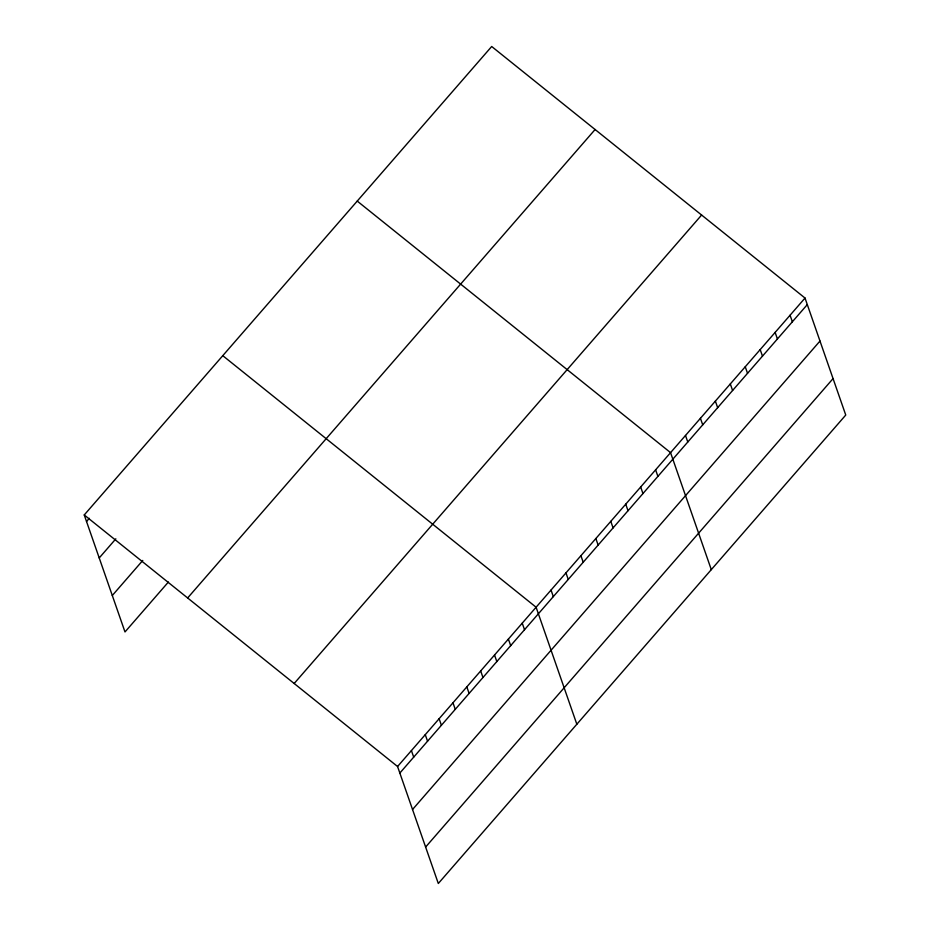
<?xml version="1.0" encoding="UTF-8"?>
<svg xmlns="http://www.w3.org/2000/svg" width="930" height="930" viewBox="0 0 930 930"><rect width="100%" height="100%" fill="white"/><g stroke="black" fill="none" stroke-linecap="round" stroke-linejoin="round"><path stroke-width="1.4" d="M84.246 514.953L491.691 46.5L805.02 298.053L845.754 415.047L438.309 883.5L397.563 766.506L84.246 514.953L124.992 631.947L168.388 582.041M86.525 521.509L89.303 518.312M99.219 557.953L115.843 538.83M112.297 595.502L142.767 560.453M187.639 597.967L595.095 129.514M294.171 683.492L701.615 215.039M397.563 766.506L805.02 298.053M399.842 773.063L807.298 304.61M412.536 809.507L819.981 341.054M425.615 847.056L833.059 378.603M357.236 201.089L670.553 452.643L711.299 569.637M222.781 355.678L536.099 607.232L576.832 724.226M790.07 315.235L792.36 321.78M775.132 332.405L777.41 338.962M760.194 349.587L762.472 356.132M745.256 366.769L747.534 373.314M730.317 383.939L732.596 390.484M715.379 401.121L717.658 407.666M700.43 418.291L702.72 424.847M685.491 435.473L687.782 442.017M655.615 469.824L657.894 476.369M640.677 486.995L642.956 493.551M625.739 504.176L628.017 510.721M610.801 521.358L613.079 527.903M595.851 538.528L598.141 545.085M580.913 555.71L583.203 562.255M565.975 572.88L568.253 579.437M551.037 590.062L553.315 596.607M522.242 623.17L524.52 629.715M508.396 639.096L510.675 645.641M494.539 655.022L496.818 661.567M480.682 670.948L482.961 677.493M466.825 686.875L469.115 693.42M452.98 702.801L455.258 709.346M439.123 718.727L441.401 725.284M425.266 734.654L427.556 741.21M411.42 750.58L413.699 757.136"/></g></svg>
